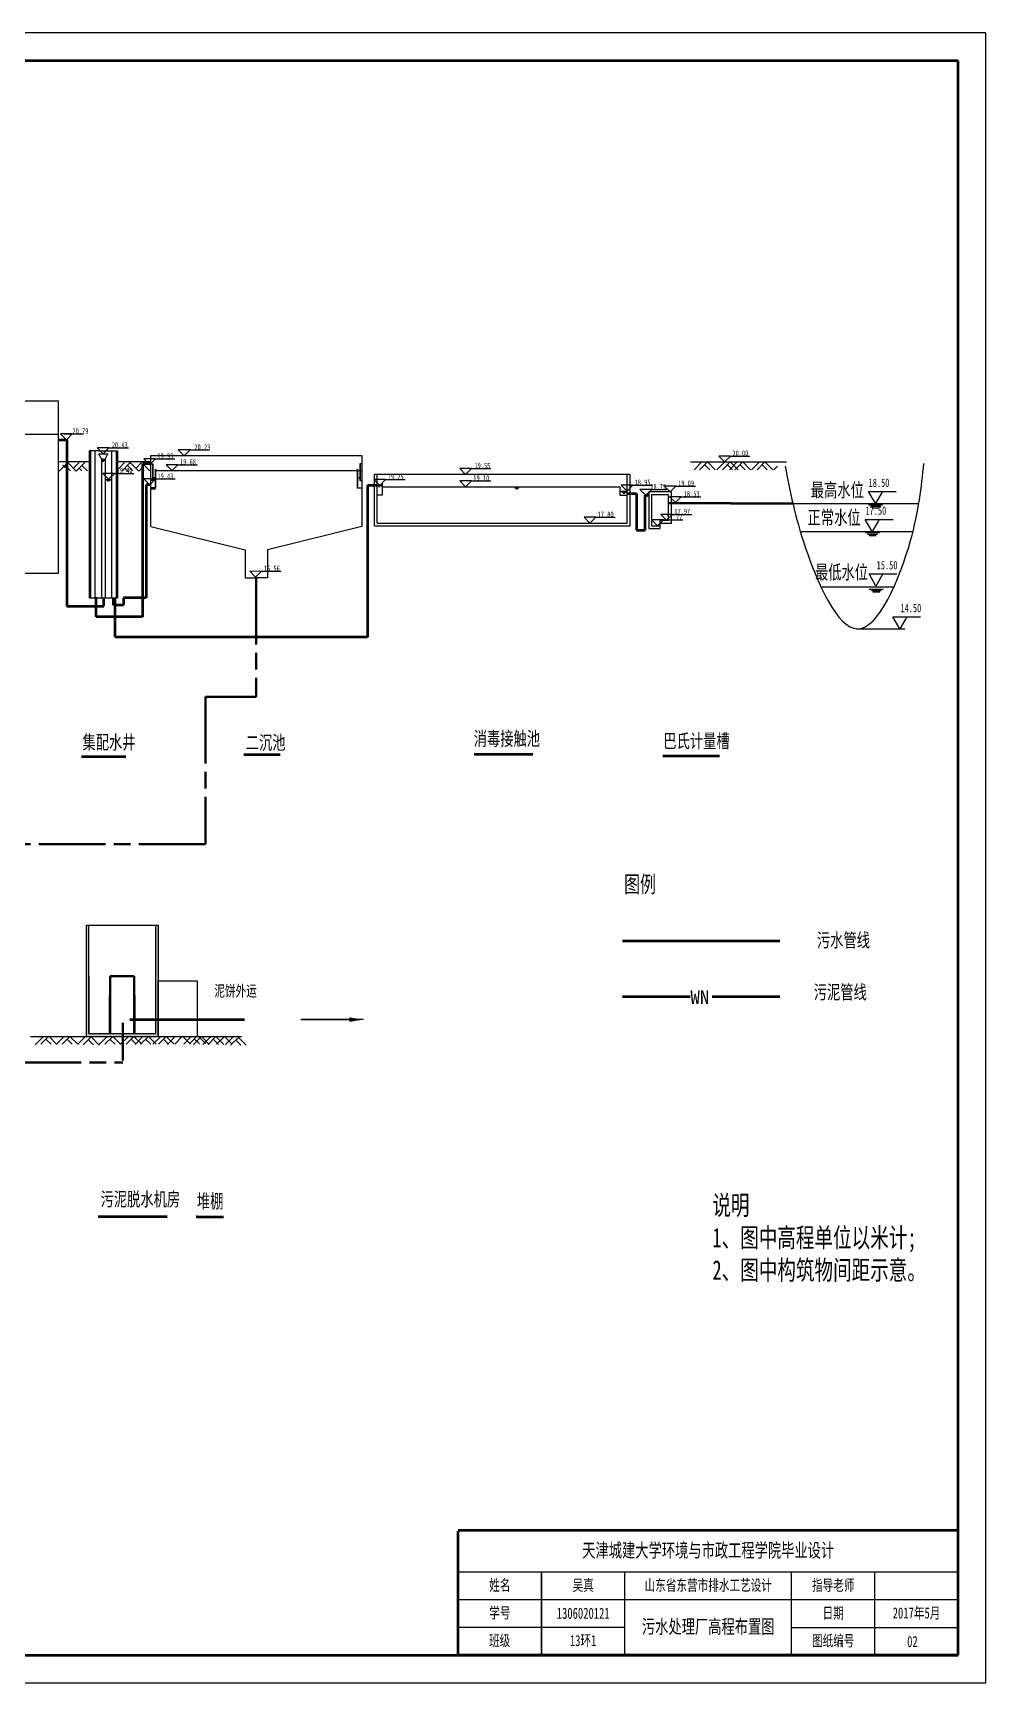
# Model space of a CAD drawing. Header units: millimetres. Extents: x 1678 to 6309, y 3797 to 4425.
# Drawn here: x 4135 to 4478, y 3814 to 4408 of the extents above; entities that cross this region are included whole.
import ezdxf
from ezdxf.enums import TextEntityAlignment as Align

# ---------------------------------------------------------------- set-up
doc = ezdxf.new("R2010")
doc.units = ezdxf.units.MM
doc.linetypes.add('ACAD_ISO08W100', pattern=[36, 24, -3, 6, -3])
for name, color, linetype in [('di', 7, 'Continuous'), ('地面', 7, 'Continuous'), ('文字', 7, 'Continuous'), ('比例尺', 7, 'Continuous'), ('水面标高', 92, 'Continuous'), ('污水构筑物', 250, 'Continuous'), ('道路线', 2, 'Continuous')]:
    doc.layers.add(name, color=color, linetype=linetype)
for name, color, linetype, lineweight in [('图层1', 7, 'Continuous', 53), ('标高', 250, 'Continuous', 20), ('污水管线', 5, 'Continuous', 50), ('污泥管线', 40, 'ACAD_ISO08W100', 50)]:
    doc.layers.add(name, color=color, linetype=linetype, lineweight=lineweight)
doc.styles.add('3', font='simfang.ttf', dxfattribs={"width": 0.7, "height": 3})
doc.styles.add('4', font='simfang.ttf', dxfattribs={"width": 0.7, "height": 8})
doc.styles.add('5', font='simfang.ttf', dxfattribs={"width": 0.7, "height": 5})
doc.styles.get("Standard").update_dxf_attribs({"font": 'arial.ttf'})
doc.styles.add('字体样', font='simfang.ttf', dxfattribs={"width": 0.7, "height": 5})
doc.styles.add('长仿宋', font='simfang.ttf', dxfattribs={"width": 0.7, "height": 4})
doc.dimstyles.new('高程', dxfattribs={"dimtxt": 15, "dimasz": 5, "dimexe": 0.18, "dimexo": 0.0625, "dimgap": 0.09, "dimtad": 0, "dimtih": 1, "dimtoh": 1, "dimdec": 4, "dimzin": 0, "dimdsep": 46, "dimtxsty": 'Standard', "dimcen": 0.09, "dimadec": 0, "dimazin": 0, "dimtfac": 1, "dimtdec": 4, "dimtofl": 0, "dimtmove": 0, "dimatfit": 3, "dimfxl": 1, "dimtolj": 1, "dimtzin": 0, "dimarcsym": 0})

msp = doc.modelspace()

# ---------------------------------------------------------------- hatches: boundary and pattern name
at = {"layer": 'di', "lineweight": -3}
h = msp.add_hatch(dxfattribs=at)
h.set_pattern_fill('AR-CONC', color=256, scale=0.01, style=0)
h.set_pattern_definition([(50, (3684.1072, 3781.7542), (1.8218467, -0.159391), [0.1905, -2.0955]), (355, (3684.1072, 3781.7542), (-0.352428, 1.9105664), [0.1524, -1.6764]), (100.451, (3684.259, 3781.741), (1.469425, 1.751167), [0.1619, -1.7809]), (46.1842, (3684.1072, 3782.2622), (2.71079, -0.420423), [0.28575, -3.14325]), (96.6356, (3684.3331, 3782.2272), (2.374042, 2.474256), [0.24285, -2.67135]), (351.184, (3684.1072, 3782.2622), (2.374046, 2.474251), [0.2286, -2.5146]), (21, (3684.3612, 3782.1352), (1.5161488, -1.022655), [0.1905, -2.0955]), (326, (3684.3612, 3782.1352), (0.61802, 1.8418797), [0.1524, -1.6764]), (71.4514, (3684.4876, 3782.05), (2.134165, 0.8192286), [0.1619, -1.7809]), (37.5, (3684.10724, 3781.7542), (0.030886, 0.8455504), [0, -1.65608, 0, -1.7018, 0, -1.68275]), (7.5, (3684.1072, 3781.7542), (0.6681966, 1.0018057), [0, -0.97028, 0, -1.61798, 0, -0.64135]), (327.5, (3683.5408, 3781.7542), (1.35590595, -0.05728744), [0, -0.635, 0, -1.9812, 0, -2.6289]), (317.5, (3683.2868, 3781.7542), (1.4812918, 0.254265), [0, -0.8255, 0, -1.31572, 0, -1.8669])])
h.paths.add_polyline_path([(4155.026, 4086.516), (4154.026, 4086.516), (4154.026, 4048.184), (4155.026, 4048.184)])
h.paths.add_polyline_path([(4180.026, 4066.516), (4180.026, 4086.516), (4179.026, 4086.516), (4179.026, 4068.182), (4179.026, 4047.516), (4155.026, 4047.516), (4155.026, 4048.184), (4154.026, 4048.184), (4154.026, 4046.516), (4180.026, 4046.516)])

# ---------------------------------------------------------------- linework, layer by layer
for p, q in [((4477.985, 4407.731), (3636.985, 4407.731)), ((4477.985, 3813.731), (4477.985, 4407.731)), ((4160.86, 4253.87), (4159.616, 4253.87)), ((4160.433, 4253.473), (4159.833, 4253.473)), ((4260.469, 4244.691), (4258.951, 4244.691)), ((4259.931, 4244.291), (4259.331, 4244.291)), ((4309.853, 4243.856), (4308.334, 4243.856)), ((4309.314, 4243.456), (4308.714, 4243.456)), ((4348.459, 4242.306), (4346.94, 4242.306)), ((4347.92, 4241.906), (4347.32, 4241.906)), ((4231.316, 4052.548), (4249.76, 4052.548)), ((4153.818, 4046.516), (4180.026, 4046.516)), ((4155.026, 4047.516), (4179.026, 4047.516)), ((3636.985, 3813.731), (4477.985, 3813.731))]:
    msp.add_line(p, q)
at = {"lineweight": -3}
for p, q in [((4158.551, 4257.308), (4155.131, 4257.308)), ((4155.131, 4257.308), (4155.131, 4204.348)), ((4155.631, 4257.304), (4155.631, 4204.348)), ((4157.231, 4257.308), (4157.231, 4204.348)), ((4158.551, 4256.25), (4161.911, 4256.25)), ((4158.551, 4256.25), (4159.531, 4254.299)), ((4160.231, 4254.299), (4159.531, 4254.299)), ((4159.531, 4254.299), (4159.531, 4204.348)), ((4160.231, 4254.299), (4160.931, 4254.299)), ((4160.931, 4254.299), (4161.911, 4256.25)), ((4164.831, 4257.307), (4164.831, 4204.348)), ((4165.331, 4257.308), (4165.331, 4221.808)), ((4431.382, 4193.216), (4446.95, 4193.216)), ((4446.95, 4193.216), (4448.735, 4193.216)), ((4287.985, 3853.731), (4317.985, 3853.731)), ((4317.985, 3853.731), (4317.985, 3823.809)), ((4347.985, 3823.809), (4347.985, 3853.719)), ((4347.912, 3823.916), (4347.912, 3838.916)), ((4317.985, 3823.809), (4347.985, 3823.809))]:
    msp.add_line(p, q, dxfattribs=at)
at = {"lineweight": 53}
for p, q in [((4152.374, 4147.214), (4168.371, 4147.214)), ((4210.816, 4148.023), (4223.939, 4148.023)), ((4293.78, 4148.121), (4314.815, 4148.121)), ((4361.696, 4147.453), (4382.012, 4147.453)), ((4381.188, 4147.453), (4382.012, 4147.453)), ((4194.041, 3981.597), (4203.487, 3981.597)), ((4287.811, 3868.403), (4287.811, 3823.731))]:
    msp.add_line(p, q, dxfattribs=at)
at = {"linetype": 'Continuous', "lineweight": 53}
for p, q in [((4183.184, 3981.597), (4158.316, 3981.597)), ((4194.041, 3981.597), (4193.694, 3981.597))]:
    msp.add_line(p, q, dxfattribs=at)
at = {"color": 0, "ltscale": 20}
msp.add_spline([(4405.666, 4251.785), (4412.942, 4222.608), (4431.691, 4193.199), (4450.812, 4225.006), (4455.641, 4252.799)], degree=3, dxfattribs=at)
at = {"layer": 'Defpoints', "lineweight": -3}
for p, q in [((4057.152, 4275.308), (4144.152, 4275.308)), ((4144.152, 4213.308), (4144.152, 4275.308)), ((4144.803, 4263.414), (4146.925, 4261.293)), ((4149.046, 4263.414), (4144.803, 4263.414)), ((4146.15, 4263.414), (4153.15, 4263.414)), ((4146.925, 4261.293), (4149.046, 4263.414)), ((4157.999, 4258.407), (4160.121, 4256.286)), ((4162.242, 4258.407), (4157.999, 4258.407)), ((4158.551, 4257.308), (4165.331, 4257.308)), ((4160.121, 4256.286), (4162.242, 4258.407)), ((4160.931, 4254.299), (4160.931, 4204.348)), ((4162.242, 4258.407), (4169.242, 4258.407)), ((4163.231, 4257.309), (4163.2, 4204.348)), ((4174.788, 4254.412), (4176.909, 4252.291)), ((4179.03, 4254.412), (4174.788, 4254.412)), ((4176.909, 4252.291), (4179.03, 4254.412)), ((4177.236, 4255.623), (4253.308, 4255.623)), ((4177.236, 4255.623), (4177.236, 4230.123)), ((4179.03, 4254.412), (4186.03, 4254.412)), ((4187.204, 4257.626), (4189.325, 4255.505)), ((4191.446, 4257.626), (4187.204, 4257.626)), ((4189.325, 4255.505), (4191.446, 4257.626)), ((4191.446, 4257.626), (4198.446, 4257.626)), ((4253.308, 4255.623), (4253.308, 4230.123)), ((4381.757, 4255.429), (4383.878, 4253.307)), ((4386, 4255.429), (4381.757, 4255.429)), ((4383.878, 4253.307), (4386, 4255.429)), ((4386, 4255.429), (4393, 4255.429)), ((4160.018, 4249.177), (4162.14, 4247.055)), ((4164.261, 4249.177), (4160.018, 4249.177)), ((4162.14, 4247.055), (4164.261, 4249.177)), ((4164.261, 4249.177), (4171.261, 4249.177)), ((4174.796, 4247.178), (4176.918, 4245.056)), ((4179.039, 4247.178), (4174.796, 4247.178)), ((4176.918, 4245.056), (4179.039, 4247.178)), ((4179.039, 4247.178), (4186.039, 4247.178)), ((4182.859, 4252.315), (4184.98, 4250.193)), ((4187.102, 4252.315), (4182.859, 4252.315)), ((4184.98, 4250.193), (4187.102, 4252.315)), ((4187.102, 4252.315), (4194.102, 4252.315)), ((4349.855, 4248.808), (4257.855, 4248.808)), ((4257.855, 4230.308), (4257.855, 4248.808)), ((4258.855, 4231.308), (4258.855, 4248.808)), ((4288.52, 4250.969), (4290.641, 4248.848)), ((4292.763, 4250.969), (4288.52, 4250.969)), ((4290.641, 4248.848), (4292.763, 4250.969)), ((4292.763, 4250.969), (4299.763, 4250.969)), ((4257.616, 4246.983), (4259.738, 4244.862)), ((4261.859, 4246.983), (4257.616, 4246.983)), ((4260.621, 4244.862), (4258.855, 4244.862)), ((4259.738, 4244.862), (4261.859, 4246.983)), ((4260.621, 4244.308), (4346.204, 4244.308)), ((4261.859, 4246.983), (4268.859, 4246.983)), ((4288.52, 4246.488), (4290.641, 4244.366)), ((4292.763, 4246.488), (4288.52, 4246.488)), ((4290.641, 4244.366), (4292.763, 4246.488)), ((4292.763, 4246.488), (4299.763, 4246.488)), ((4346.655, 4244.952), (4348.776, 4242.831)), ((4350.898, 4244.952), (4346.655, 4244.952)), ((4348.776, 4242.831), (4350.898, 4244.952)), ((4350.898, 4244.952), (4357.898, 4244.952)), ((4353.402, 4243.416), (4355.523, 4241.294)), ((4357.644, 4243.416), (4353.402, 4243.416)), ((4355.523, 4241.294), (4357.644, 4243.416)), ((4357.644, 4243.416), (4363.04, 4243.412)), ((4362.124, 4244.63), (4364.246, 4242.508)), ((4366.367, 4244.63), (4362.124, 4244.63)), ((4363.745, 4232.308), (4363.745, 4241.508)), ((4364.246, 4242.508), (4366.367, 4244.63)), ((4364.745, 4231.308), (4364.745, 4242.508)), ((4366.367, 4244.63), (4373.367, 4244.63)), ((4355.546, 4241.122), (4356.256, 4241.122)), ((4355.763, 4240.997), (4356.056, 4240.997)), ((4363.745, 4232.308), (4363.745, 4237.908)), ((4363.984, 4238.544), (4364.386, 4238.544)), ((4364.054, 4240.801), (4366.176, 4238.68)), ((4368.297, 4240.801), (4364.054, 4240.801)), ((4364.075, 4238.489), (4364.281, 4238.489)), ((4366.176, 4238.68), (4368.297, 4240.801)), ((4368.297, 4240.801), (4375.297, 4240.801)), ((4400.828, 4238.308), (4453.779, 4238.308)), ((4257.855, 4230.308), (4349.855, 4230.308)), ((4258.855, 4231.308), (4348.855, 4231.308)), ((4333.287, 4233.43), (4335.408, 4231.308)), ((4337.529, 4233.43), (4333.287, 4233.43)), ((4335.408, 4231.308), (4337.529, 4233.43)), ((4357.65, 4232.43), (4359.771, 4230.308)), ((4361.892, 4232.43), (4357.65, 4232.43)), ((4359.771, 4230.308), (4361.892, 4232.43)), ((4360.595, 4232.308), (4363.745, 4232.308)), ((4360.595, 4232.308), (4360.595, 4229.308)), ((4360.595, 4231.308), (4364.745, 4231.308)), ((4360.896, 4234.43), (4363.018, 4232.308)), ((4365.139, 4234.43), (4360.896, 4234.43)), ((4361.892, 4232.43), (4368.892, 4232.43)), ((4363.018, 4232.308), (4365.139, 4234.43)), ((4365.139, 4234.43), (4372.139, 4234.43)), ((4411.128, 4228.308), (4451.69, 4228.308)), ((4418.596, 4208.308), (4444.862, 4208.308))]:
    msp.add_line(p, q, dxfattribs=at)
at = {"layer": 'Defpoints'}
for p, q in [((4364.745, 4242.508), (4356.595, 4242.508)), ((4356.595, 4242.508), (4356.595, 4229.308)), ((4363.745, 4241.508), (4357.595, 4241.508)), ((4357.595, 4241.508), (4357.595, 4230.308)), ((4356.595, 4229.308), (4360.595, 4229.308)), ((4357.595, 4230.308), (4360.595, 4230.308))]:
    msp.add_line(p, q, dxfattribs=at)
at = {"layer": '图层1'}
for p, q in [((4467.985, 4397.731), (3661.985, 4397.731)), ((4467.985, 3823.731), (4467.985, 4397.731)), ((4287.985, 3868.731), (4467.985, 3868.731)), ((3661.985, 3823.731), (4467.985, 3823.731)), ((4467.985, 3823.731), (4287.985, 3823.731))]:
    msp.add_line(p, q, dxfattribs=at)
at = {"layer": '地面', "lineweight": -3}
for p, q in [((4155.131, 4253.298), (4144.067, 4253.298)), ((4177.236, 4253.294), (4165.331, 4253.297)), ((4371.629, 4253.293), (4374.168, 4253.293)), ((4371.687, 4253.293), (4379.587, 4253.293)), ((4375.727, 4253.301), (4372.91, 4250.461)), ((4375.727, 4253.301), (4385.228, 4253.301)), ((4380.478, 4253.293), (4389.979, 4253.293)), ((4383.912, 4253.308), (4381.095, 4250.468)), ((4388.445, 4253.293), (4385.628, 4250.453)), ((4388.445, 4253.293), (4406.143, 4253.293)), ((4396.412, 4253.293), (4393.595, 4250.453)), ((4376.733, 4252.309), (4378.575, 4250.492)), ((4384.917, 4252.316), (4386.76, 4250.5)), ((4389.45, 4252.302), (4391.293, 4250.485)), ((4397.417, 4252.302), (4399.26, 4250.485)), ((4402.918, 4251.821), (4401.562, 4250.453)), ((4133.995, 4046.516), (4209.966, 4046.516)), ((4138.567, 4046.344), (4135.75, 4043.504)), ((4139.572, 4045.541), (4141.415, 4043.724)), ((4146.192, 4046.524), (4143.375, 4043.684)), ((4147.198, 4045.532), (4149.04, 4043.715)), ((4153.818, 4046.516), (4151.001, 4043.676)), ((4154.823, 4045.336), (4156.666, 4043.519)), ((4161.443, 4046.319), (4158.626, 4043.479)), ((4162.624, 4045.526), (4164.466, 4043.709)), ((4169.244, 4046.51), (4166.427, 4043.67)), ((4170.249, 4045.518), (4172.092, 4043.701)), ((4174.489, 4046.455), (4171.672, 4043.615)), ((4175.456, 4045.521), (4177.299, 4043.705)), ((4180.879, 4046.526), (4178.062, 4043.686)), ((4181.884, 4045.535), (4183.727, 4043.718)), ((4186.125, 4046.472), (4183.308, 4043.632)), ((4192.021, 4046.535), (4189.204, 4043.695)), ((4192.988, 4045.601), (4194.83, 4043.785)), ((4198.825, 4046.398), (4196.008, 4043.558)), ((4199.792, 4045.464), (4201.635, 4043.647)), ((4207.046, 4046.453), (4204.229, 4043.613)), ((4207.903, 4045.168), (4209.746, 4043.351))]:
    msp.add_line(p, q, dxfattribs=at)
at = {"layer": '地面'}
for p, q in [((4144.393, 4250.036), (4147.439, 4253.081)), ((4150.484, 4250.036), (4147.439, 4253.081)), ((4149.423, 4251.005), (4151.499, 4253.081)), ((4150.484, 4250.036), (4153.53, 4253.081)), ((4165.835, 4251.005), (4167.91, 4253.081)), ((4166.895, 4250.036), (4169.941, 4253.081)), ((4172.986, 4250.036), (4169.941, 4253.081)), ((4171.926, 4251.005), (4174.002, 4253.081)), ((4172.986, 4250.036), (4176.032, 4253.081)), ((4146.588, 4251.135), (4145.619, 4252.104)), ((4148.408, 4250.081), (4146.423, 4252.066)), ((4152.469, 4250.081), (4151.499, 4251.051)), ((4154.499, 4250.081), (4152.514, 4252.066)), ((4168.88, 4250.081), (4167.91, 4251.051)), ((4170.91, 4250.081), (4168.926, 4252.066)), ((4174.971, 4250.081), (4174.002, 4251.051)), ((4177.002, 4250.081), (4175.017, 4252.066))]:
    msp.add_line(p, q, dxfattribs=at)
at = {"layer": '地面', "color": 0, "lineweight": -3}
for p, q in [((4177.308, 4230.123), (4211.308, 4221.623)), ((4253.308, 4230.123), (4219.308, 4221.623)), ((4211.308, 4221.623), (4211.308, 4211.623)), ((4219.308, 4221.623), (4219.308, 4211.623)), ((4219.308, 4211.623), (4215.308, 4211.623))]:
    msp.add_line(p, q, dxfattribs=at)
at = {"layer": '地面', "lineweight": -3}
for points in [[(4380.537, 4250.453), (4377.727, 4253.301), (4374.895, 4250.476)], [(4388.721, 4250.461), (4385.912, 4253.308), (4383.079, 4250.483)], [(4393.254, 4250.446), (4390.445, 4253.293), (4387.613, 4250.469)], [(4401.221, 4250.446), (4398.412, 4253.293), (4395.58, 4250.469)], [(4143.376, 4043.685), (4140.567, 4046.532), (4137.734, 4043.708)], [(4151.002, 4043.677), (4148.192, 4046.524), (4145.36, 4043.699)], [(4158.627, 4043.48), (4155.818, 4046.328), (4152.985, 4043.503)], [(4166.428, 4043.671), (4163.618, 4046.518), (4160.786, 4043.693)], [(4174.053, 4043.662), (4171.244, 4046.51), (4168.411, 4043.685)], [(4179.26, 4043.666), (4176.451, 4046.513), (4173.619, 4043.688)], [(4185.688, 4043.679), (4182.879, 4046.526), (4180.047, 4043.702)], [(4185.688, 4043.679), (4182.879, 4046.526), (4180.047, 4043.702)], [(4191.584, 4043.742), (4188.775, 4046.59), (4185.943, 4043.765)], [(4191.584, 4043.742), (4188.775, 4046.59), (4185.943, 4043.765)], [(4196.971, 4043.925), (4194.162, 4046.773), (4191.329, 4043.948)], [(4198.389, 4043.605), (4195.579, 4046.452), (4192.747, 4043.628)], [(4198.389, 4043.605), (4195.579, 4046.452), (4192.747, 4043.628)], [(4203.596, 4043.609), (4200.787, 4046.456), (4197.954, 4043.631)], [(4206.61, 4043.66), (4203.8, 4046.507), (4200.968, 4043.683)], [(4206.61, 4043.66), (4203.8, 4046.507), (4200.968, 4043.683)], [(4211.707, 4043.313), (4208.897, 4046.16), (4206.065, 4043.335)]]:
    msp.add_lwpolyline(points, dxfattribs=at)
at = {"layer": '文字'}
for p, q in [((4287.985, 3853.731), (4467.985, 3853.731)), ((4317.978, 3823.879), (4317.978, 3853.879)), ((4407.985, 3823.731), (4407.985, 3853.731)), ((4437.985, 3823.731), (4437.985, 3853.731)), ((4287.985, 3843.731), (4467.985, 3843.731)), ((4287.978, 3833.879), (4347.978, 3833.879)), ((4407.985, 3833.731), (4467.985, 3833.731))]:
    msp.add_line(p, q, dxfattribs=at)
at = {"layer": '标高', "lineweight": -3}
for p, q in [((4337.529, 4233.43), (4344.529, 4233.43)), ((4217.184, 4213.944), (4224.184, 4213.944))]:
    msp.add_line(p, q, dxfattribs=at)
at = {"layer": '标高'}
for p, q in [((4212.942, 4213.944), (4215.063, 4211.823)), ((4217.184, 4213.944), (4212.942, 4213.944)), ((4215.063, 4211.823), (4217.184, 4213.944))]:
    msp.add_line(p, q, dxfattribs=at)
at = {"layer": '比例尺', "lineweight": -3}
for p, q in [((4160.931, 4247.046), (4163.225, 4247.045)), ((4161.419, 4246.77), (4162.635, 4246.77)), ((4161.761, 4246.513), (4162.361, 4246.513)), ((4057.152, 4213.308), (4144.152, 4213.308)), ((4211.308, 4211.623), (4214.864, 4211.623)), ((4154.026, 4086.516), (4154.026, 4046.516)), ((4154.026, 4086.516), (4180.026, 4086.516)), ((4155.026, 4047.516), (4155.026, 4086.516)), ((4179.026, 4086.516), (4179.026, 4047.516)), ((4180.026, 4086.516), (4180.026, 4046.516)), ((4155.026, 4068.182), (4155.026, 4047.516)), ((4179.026, 4066.516), (4179.026, 4048.182)), ((4180.026, 4046.516), (4180.026, 4066.516)), ((4180.026, 4066.516), (4194.026, 4066.516)), ((4194.026, 4066.516), (4194.026, 4046.516))]:
    msp.add_line(p, q, dxfattribs=at)
at = {"layer": '比例尺'}
for p, q in [((4438.173, 4238.317), (4435.675, 4242.646)), ((4435.675, 4242.646), (4445.676, 4242.646)), ((4440.675, 4242.646), (4438.173, 4238.317)), ((4437.04, 4228.302), (4434.541, 4232.631)), ((4434.541, 4232.631), (4444.542, 4232.631)), ((4439.541, 4232.631), (4437.04, 4228.302)), ((4438.382, 4208.65), (4435.884, 4212.979)), ((4435.884, 4212.979), (4445.885, 4212.979)), ((4440.884, 4212.979), (4438.382, 4208.65)), ((4446.95, 4193.216), (4444.452, 4197.545)), ((4444.452, 4197.545), (4454.452, 4197.545)), ((4449.452, 4197.545), (4446.95, 4193.216))]:
    msp.add_line(p, q, dxfattribs=at)
at = {"layer": '比例尺', "lineweight": 50}
for p, q in [((4162.688, 4054.169), (4162.688, 4068.182)), ((4162.688, 4068.182), (4171.365, 4068.182)), ((4171.365, 4054.169), (4171.365, 4068.182))]:
    msp.add_line(p, q, dxfattribs=at)
at = {"layer": '比例尺', "lineweight": 53}
for p, q in [((4162.688, 4047.516), (4162.688, 4061.222)), ((4171.365, 4061.222), (4171.364, 4047.516))]:
    msp.add_line(p, q, dxfattribs=at)
at = {"layer": '水面标高'}
for p, q in [((4435.724, 4237.834), (4440.724, 4237.834)), ((4436.474, 4237.334), (4439.974, 4237.334)), ((4436.974, 4236.834), (4439.474, 4236.834)), ((4434.62, 4227.87), (4439.62, 4227.87)), ((4435.37, 4227.37), (4438.87, 4227.37)), ((4435.87, 4226.87), (4438.37, 4226.87)), ((4435.984, 4207.527), (4440.984, 4207.527)), ((4436.734, 4207.027), (4440.234, 4207.027)), ((4437.234, 4206.527), (4439.734, 4206.527))]:
    msp.add_line(p, q, dxfattribs=at)
at = {"layer": '污水构筑物', "color": 0, "lineweight": -3}
msp.add_line((4165.331, 4257.308), (4165.331, 4204.373), dxfattribs=at)
at = {"layer": '污水管线', "color": 0, "lineweight": -3}
for p, q in [((4057.152, 4263.308), (4144.152, 4263.308)), ((4177.236, 4252.623), (4178.036, 4252.623)), ((4177.936, 4252.623), (4177.936, 4246.623)), ((4178.036, 4252.623), (4178.036, 4246.623)), ((4178.936, 4247.623), (4178.036, 4247.623)), ((4178.936, 4250.656), (4178.936, 4243.898)), ((4178.936, 4250.656), (4179.036, 4250.656)), ((4179.036, 4250.656), (4179.036, 4243.898)), ((4253.308, 4250.123), (4179.036, 4250.123)), ((4251.579, 4250.656), (4251.579, 4243.898)), ((4251.579, 4250.656), (4251.679, 4250.656)), ((4251.679, 4250.656), (4251.679, 4243.898)), ((4251.679, 4247.623), (4252.579, 4247.623)), ((4253.379, 4252.623), (4252.579, 4252.623)), ((4252.579, 4252.623), (4252.579, 4246.623)), ((4252.679, 4252.623), (4252.679, 4246.623)), ((4178.036, 4246.623), (4177.236, 4246.623)), ((4253.379, 4243.898), (4251.579, 4243.898)), ((4252.579, 4246.623), (4253.379, 4246.623)), ((4155.131, 4204.348), (4165.331, 4204.348))]:
    msp.add_line(p, q, dxfattribs=at)
at = {"layer": '污水管线', "lineweight": 53}
for p, q in [((4144.152, 4261.308), (4147.132, 4261.308)), ((4147.132, 4261.308), (4147.132, 4201.371)), ((4177.236, 4252.623), (4174.374, 4252.623)), ((4174.374, 4252.623), (4174.374, 4197.538)), ((4177.236, 4245.028), (4175.623, 4245.028)), ((4175.623, 4245.028), (4175.623, 4204.362)), ((4258.855, 4244.862), (4255.346, 4244.862)), ((4255.346, 4244.862), (4255.346, 4190.196)), ((4348.855, 4241.932), (4352.137, 4241.932)), ((4352.137, 4241.932), (4352.137, 4228.774)), ((4355.31, 4228.774), (4355.31, 4241.308)), ((4355.31, 4241.308), (4356.595, 4241.308)), ((4177.308, 4236.979), (4177.308, 4236.979)), ((4363.745, 4238.608), (4408.511, 4238.308)), ((4352.137, 4228.774), (4355.31, 4228.774)), ((4147.132, 4201.371), (4160.363, 4201.371)), ((4157.694, 4197.538), (4157.694, 4204.661)), ((4160.363, 4201.371), (4160.363, 4204.348)), ((4163.943, 4201.727), (4163.943, 4204.348)), ((4167.546, 4201.727), (4163.943, 4201.727)), ((4164.551, 4190.196), (4164.551, 4204.348)), ((4174.081, 4204.362), (4167.546, 4204.362)), ((4167.546, 4204.362), (4167.546, 4201.727)), ((4175.623, 4204.362), (4174.717, 4204.362)), ((4174.374, 4197.538), (4157.694, 4197.538)), ((4255.346, 4190.196), (4164.551, 4190.196)), ((4347.152, 4080.864), (4395.657, 4080.864)), ((4378.941, 4080.864), (4403.818, 4080.864))]:
    msp.add_line(p, q, dxfattribs=at)
at = {"layer": '污水管线', "color": 0, "lineweight": 53}
msp.add_line((4177.236, 4243.898), (4179.036, 4243.898), dxfattribs=at)
at = {"layer": '污水管线', "lineweight": 53}
msp.add_arc((4174.399, 4204.362), 0.318, 180, 0, dxfattribs=at)
at = {"layer": '污泥管线'}
for p, q in [((4215.308, 4211.623), (4215.308, 4168.792)), ((4215.308, 4168.792), (4197.044, 4168.792)), ((4197.044, 4168.792), (4197.044, 4115.696)), ((4197.044, 4115.696), (3915.229, 4115.703)), ((4167.206, 4037.821), (4167.206, 4051.383)), ((4128.208, 4037.127), (4167.206, 4037.127))]:
    msp.add_line(p, q, dxfattribs=at)
at = {"layer": '污泥管线', "lineweight": 53, "ltscale": 10}
for p, q in [((4371.504, 4060.789), (4347.152, 4060.789)), ((4403.818, 4060.789), (4379.466, 4060.789))]:
    msp.add_line(p, q, dxfattribs=at)
at = {"layer": '污泥管线', "linetype": 'ByBlock', "lineweight": 53, "ltscale": 10}
msp.add_line((4169.719, 4052.548), (4211.006, 4052.548), dxfattribs=at)
at = {"layer": '道路线', "color": 0, "lineweight": -3}
for p, q in [((4348.855, 4231.308), (4348.855, 4248.808)), ((4349.855, 4230.308), (4349.855, 4248.808)), ((4260.621, 4241.308), (4258.855, 4241.308)), ((4260.621, 4245.411), (4260.621, 4241.308)), ((4346.204, 4244.308), (4346.204, 4241.308)), ((4346.204, 4242.808), (4348.855, 4242.808)), ((4346.204, 4241.308), (4348.855, 4241.308))]:
    msp.add_line(p, q, dxfattribs=at)

# ---------------------------------------------------------------- texts
at = {"lineweight": -3, "attachment_point": 1}
for s, insert, char_height, width, style in [('{\\fFangSong_GB2312|b0|i0|c134|p49;最高水位}', (4414.91, 4245.705), 5, 62.86532, '字体样'), ('{\\fFangSong_GB2312|b0|i0|c134|p49;正常水位}', (4413.727, 4235.809), 5, 62.86532, '字体样'), ('{\\fFangSong_GB2312|b0|i0|c134|p49;最低水位}', (4416.419, 4216.134), 5, 62.86532, '字体样'), ('{\\fFangSong_GB2312|b0|i0|c134|p49;集配水井}', (4152.732, 4154.91), 5, 61.01634, '4'), ('{\\fFangSong_GB2312|b0|i0|c134|p49;二沉池}', (4211.491, 4154.789), 5, 62.86532, '4'), ('{\\fFangSong_GB2312|b0|i0|c134|p49;消毒接触池}', (4293.574, 4156.245), 5, 62.86532, '4'), ('图例', (4347.722, 4104.285), 6, 75.88875, '5'), ('污水管线', (4417.125, 4083.662), 5, 36.30186, '5'), ('{\\fFangSong|b0|i0|c134|p49;泥饼外运}', (4200.205, 4064.893), 4, 57.30487, '4'), ('污泥管线', (4415.985, 4064.962), 5, 31.4182, '5'), ('{\\fFangSong_GB2312|b0|i0|c134|p49;堆棚}', (4193.898, 3989.727), 5, 96.75005, '4'), ('{\\fFangSong_GB2312|b0|i0|c134|p49;说明\\P1、图中高程单位以米计;\\P2、图中构筑物间距示意。}', (4379.493, 3989.24), 7, 178.07389, '5')]:
    msp.add_mtext(s, dxfattribs=dict(at, insert=insert, char_height=char_height, width=width, style=style))
at = {"lineweight": 53, "char_height": 5, "attachment_point": 1, "style": '4'}
for s, insert, width in [('{\\fFangSong_GB2312|b0|i0|c134|p49;巴氏计量槽}', (4361.833, 4155.364), 43.51545), ('{\\fFangSong_GB2312|b0|i0|c134|p49;污泥脱水机房}', (4159.234, 3990.425), 31.80912)]:
    msp.add_mtext(s, dxfattribs=dict(at, insert=insert, width=width))
at = {"insert": (4449.6, 3830.665), "char_height": 4, "width": 7.52046, "attachment_point": 1, "style": '长仿宋'}
msp.add_mtext('02', dxfattribs=at)
at = {"layer": 'Defpoints', "lineweight": -3, "char_height": 2, "attachment_point": 8, "style": '长仿宋'}
for s, insert, width in [('20.23', (4195.877, 4257.626), 8.86076), ('19.93', (4182.564, 4254.412), 7.06709), ('19.43', (4182.589, 4247.175), 7.10507), ('17.97', (4368.642, 4234.43), 7.00634), ('17.77', (4365.83, 4232.308), 5.62449)]:
    msp.add_mtext(s, dxfattribs=dict(at, insert=insert, width=width))
at = {"layer": 'Defpoints', "width": 60, "attachment_point": 5, "style": '长仿宋'}
for s, insert, char_height in [('山东省东营市排水工艺设计', (4377.985, 3848.731), 4), ('污水处理厂高程布置图', (4377.985, 3833.77), 5)]:
    msp.add_mtext(s, dxfattribs=dict(at, insert=insert, char_height=char_height))
at = {"layer": '比例尺', "style": '3', "width": 0.7}
for s, p in [('18.50', (4435.71, 4243.41)), ('17.50', (4434.577, 4233.395)), ('15.50', (4438.62, 4213.743)), ('14.50', (4447.188, 4198.308))]:
    msp.add_text(s, height=3, dxfattribs=at).set_placement(p, align=Align.BOTTOM_LEFT)
at = {"layer": '比例尺', "lineweight": 53, "char_height": 2, "attachment_point": 8, "style": '长仿宋'}
for s, insert, width in [('20.79', (4151.993, 4263.414), 5.89429), ('20.43', (4166.163, 4258.407), 7.84211), ('19.68', (4190.705, 4252.315), 7.20593), ('20.00', (4389.572, 4255.429), 7.14486), ('19.40', (4167.862, 4249.177), 7.20274), ('19.25', (4265.505, 4246.983), 7.29276), ('19.10', (4296.323, 4246.488), 7.12048), ('19.55', (4296.691, 4250.969), 7.85699), ('18.95', (4354.354, 4244.952), 6.91199), ('18.79', (4359.985, 4243.416), 4.68022), ('19.09', (4370.012, 4244.63), 7.29077), ('18.53', (4372.034, 4240.801), 7.4747), ('17.80', (4341.069, 4233.43), 7.07827), ('15.56', (4220.879, 4213.944), 7.38876)]:
    msp.add_mtext(s, dxfattribs=dict(at, insert=insert, width=width))
at = {"layer": '污水管线', "lineweight": 50, "insert": (4371.583, 4063.137), "char_height": 5, "width": 9.99566, "attachment_point": 1}
msp.add_mtext('{\\fFangSong_GB2312|b0|i0|c134|p49;\\C2;WN}', dxfattribs=at)
at = {"layer": '污泥管线', "attachment_point": 5, "style": '长仿宋'}
for s, insert, char_height, width in [('{\\C7;天津城建大学环境与市政工程学院毕业设计}', (4377.985, 3861.231), 5, 180), ('{\\C7;姓名}', (4302.982, 3848.731), 4, 29.99342), ('{\\C7;吴真}', (4332.985, 3848.725), 4, 30), ('{\\C7;指导老师}', (4422.985, 3848.731), 4, 30), ('{\\C7; }', (4452.985, 3848.731), 4, 30), ('{\\C7;学号}', (4302.982, 3838.805), 4, 30.00658), ('{\\C7;1306020121}', (4332.982, 3838.805), 4, 30.00658), ('{\\C7;日期}', (4422.985, 3838.731), 4, 30), ('{\\C7;2017年5月}', (4452.985, 3838.731), 4, 30), ('{\\C7;班级}', (4302.898, 3828.805), 4, 30.17404), ('{\\C7;图纸编号}', (4422.985, 3828.731), 4, 30), ('{\\C7;13环1}', (4332.948, 3828.805), 4, 29.92681)]:
    msp.add_mtext(s, dxfattribs=dict(at, insert=insert, char_height=char_height, width=width))

# ---------------------------------------------------------------- leaders
at = {"layer": '污泥管线', "lineweight": 53, "ltscale": 10}
msp.add_leader([(4253.783, 4052.549), (4231.28, 4052.549)], dimstyle='高程', override={"dimgap": 0.09, "dimtad": 0}, dxfattribs=at)

doc.saveas('drawing.dxf')
